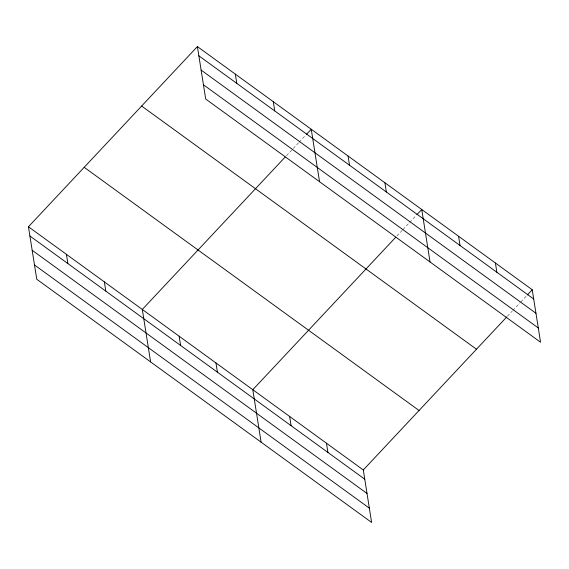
<?xml version="1.0" encoding="UTF-8"?>
<svg xmlns="http://www.w3.org/2000/svg" width="569" height="569" viewBox="0 0 569 569"><rect width="100%" height="100%" fill="white"/><g stroke="black" fill="none" stroke-linecap="round" stroke-linejoin="round"><path stroke-width="0.43" stroke-dasharray="2.85 2.13" d="M286.392 155.764L298.512 142.833M299.123 142.186L305.788 135.081M396.892 236.014L402.347 230.196M402.952 229.549L409.011 223.084M409.623 222.443L416.288 215.331M507.399 316.264L512.242 311.094M512.847 310.446L520.123 302.694M520.727 302.047L526.787 295.581"/><path stroke-width="0.85" d="M28.45 226.768L363.299 469.958L371.607 522.427L36.757 279.237L28.45 226.768L197.393 46.573L532.243 289.763L540.55 342.232L205.701 99.042L197.393 46.573M285.183 157.051L142.3 309.458L150.607 361.92M306.392 134.433L311.243 129.263L319.55 181.724M395.683 237.309L252.8 389.708L261.107 442.17M416.892 214.684L421.743 209.513L430.05 261.975M363.299 469.958L506.787 316.912M527.392 294.934L532.243 289.763M198.851 55.812L533.701 299.002M201.113 70.079L535.962 313.27M203.439 84.774L538.288 327.964M141.638 106.04L476.488 349.231M84.198 167.307L419.047 410.498M29.915 236.007L364.765 479.198M32.17 250.275L367.019 493.465M34.503 264.969L369.352 508.16M495.407 263.013L496.872 272.252M458.571 236.263L460.036 245.502M384.907 182.763L386.372 192.002M348.072 156.013L349.537 165.252M273.291 101.702L274.756 110.934M326.464 443.208L327.929 452.447M235.338 74.134L236.804 83.373M289.635 416.458L291.093 425.697M215.964 362.958L217.429 372.197M179.135 336.208L180.593 345.447M104.347 281.897L105.813 291.129M66.402 254.336L67.86 263.568"/></g></svg>
